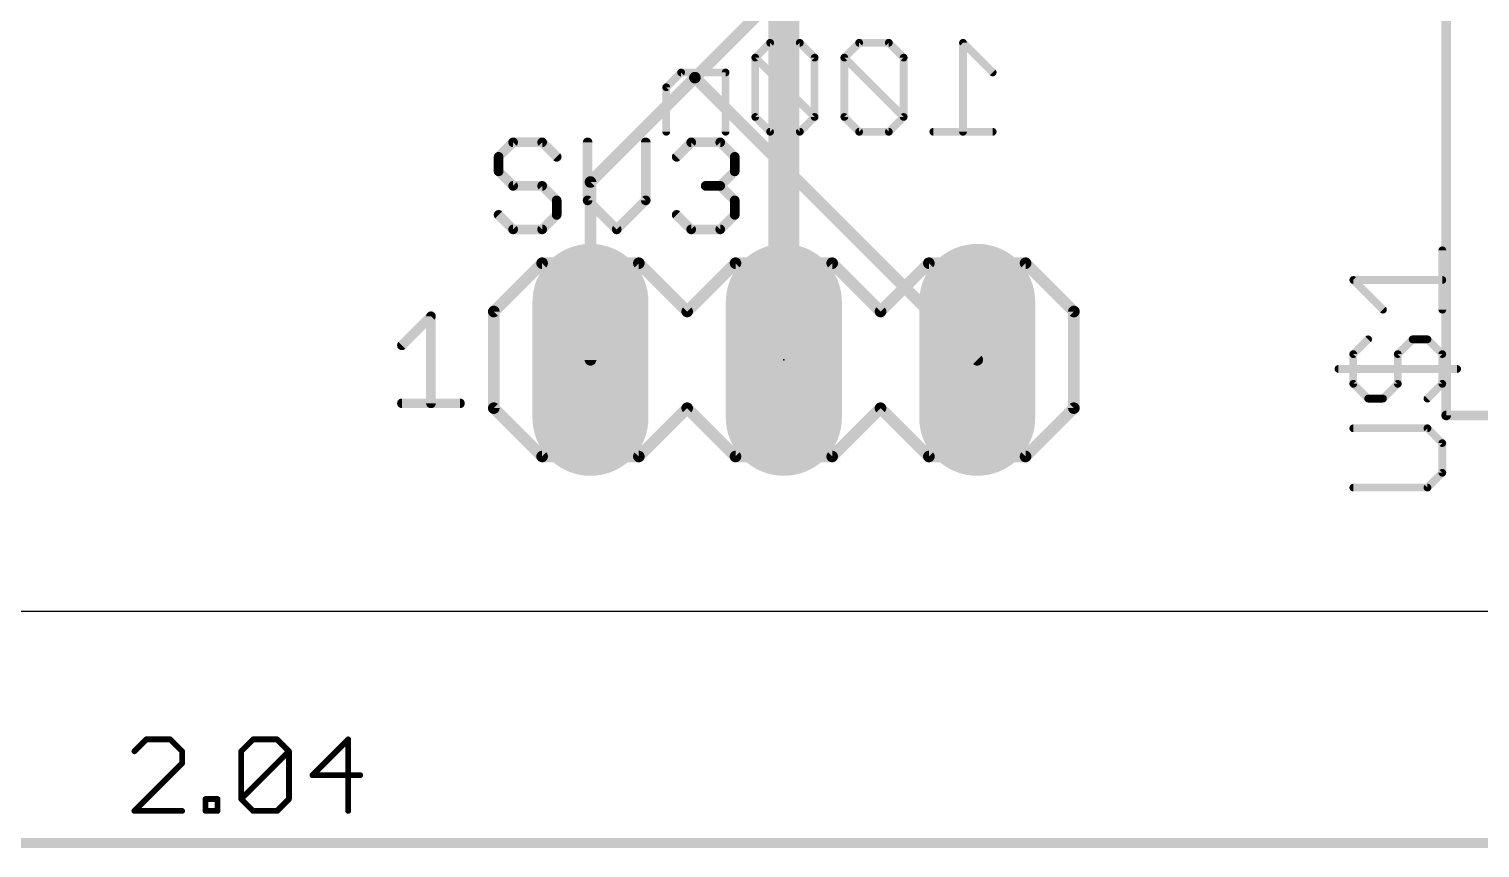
# Model space of a CAD drawing. Extents: x -1 to 57.9, y -5.8 to 55.6.
# Drawn here: x 23.11 to 42.16, y -3.88 to 6.89 of the extents above; entities that cross this region are included whole.
import ezdxf

# ---------------------------------------------------------------- set-up
doc = ezdxf.new("R2010")
doc.units = 0
for name, color, linetype in [('1', 22, 'CONTINUOUS'), ('16', 175, 'CONTINUOUS'), ('17', 82, 'CONTINUOUS'), ('20', 7, 'CONTINUOUS'), ('21', 253, 'CONTINUOUS'), ('23', 7, 'CONTINUOUS'), ('25', 253, 'CONTINUOUS'), ('28', 253, 'CONTINUOUS'), ('51', 253, 'CONTINUOUS')]:
    doc.layers.add(name, color=color, linetype=linetype)

# ---------------------------------------------------------------- blocks, each defined once
blk = doc.blocks.new('RECT')
blk.add_solid([(-0.5, -0.5), (0.5, -0.5), (-0.5, 0.5), (0.5, 0.5)])
blk = doc.blocks.new('LONGP100')
at = {"const_width": 1}
blk.add_lwpolyline([(-0.5, 0), (0.5, 0)], dxfattribs=at)
at = {"const_width": 0.5}
for points in [[(-0.5, 0.25, 1), (-0.5, -0.25)], [(0.5, -0.25, 1), (0.5, 0.25)]]:
    blk.add_lwpolyline(points, format="xyb", dxfattribs=at)

msp = doc.modelspace()

# ---------------------------------------------------------------- linework, layer by layer
at = {"layer": '1', "const_width": 0.4064}
msp.add_lwpolyline([(33.02, 2.54), (33.02, 10.2616)], dxfattribs=at)
at = {"layer": '1', "const_width": 0.2032}
msp.add_lwpolyline([(32.9184, 2.54, 1), (33.1216, 2.54)], format="xyb", dxfattribs=at)
at = {"layer": '16', "const_width": 0.1524}
for points in [[(33.528, 7.9248), (31.8516, 6.2484)], [(31.8516, 6.2484), (30.48, 4.8768)], [(31.8516, 6.2484), (35.56, 2.54)], [(30.48, 4.8768), (30.48, 2.54)]]:
    msp.add_lwpolyline(points, dxfattribs=at)
at = {"layer": '16', "const_width": 0.0762}
for points in [[(31.8785, 6.2753, 1), (31.8247, 6.2215)], [(31.8247, 6.2753, 1), (31.8785, 6.2215)], [(31.8785, 6.2215, 1), (31.8247, 6.2753)], [(30.5181, 4.8768, 1), (30.4419, 4.8768)], [(30.4531, 4.9037, 1), (30.5069, 4.8499)], [(30.4419, 2.54, 1), (30.5181, 2.54)], [(35.5331, 2.5131, 1), (35.5869, 2.5669)]]:
    msp.add_lwpolyline(points, format="xyb", dxfattribs=at)
at = {"layer": '20'}
msp.add_line((-1.016, -0.762), (52.502, -0.762), dxfattribs=at)
at = {"layer": '20', "const_width": 0.1016}
for points in [[(41.6692, 3.1996), (41.6692, 3.9792)], [(40.8896, 3.1996), (40.4998, 3.5894)], [(40.4998, 3.5894), (41.6692, 3.5894)], [(40.4998, 2.6149), (40.6947, 2.8098)], [(41.2794, 2.8098), (41.0845, 2.6149)], [(41.4743, 2.8098), (41.2794, 2.8098)], [(41.6692, 2.6149), (41.4743, 2.8098)], [(40.4998, 2.2251), (40.4998, 2.6149)], [(41.0845, 2.6149), (41.0845, 2.2251)], [(41.6692, 2.2251), (41.6692, 2.6149)], [(40.3049, 2.42), (41.8641, 2.42)], [(40.6947, 2.0302), (40.4998, 2.2251)], [(41.0845, 2.2251), (40.8896, 2.0302)], [(41.4743, 2.0302), (41.6692, 2.2251)], [(40.8896, 2.0302), (40.6947, 2.0302)], [(41.4743, 1.6404), (40.4998, 1.6404)], [(41.6692, 1.4455), (41.4743, 1.6404)], [(41.6692, 1.0557), (41.6692, 1.4455)], [(41.4743, 0.8608), (41.6692, 1.0557)], [(40.4998, 0.8608), (41.4743, 0.8608)]]:
    msp.add_lwpolyline(points, dxfattribs=at)
at = {"layer": '20', "const_width": 0.0508}
for points in [[(41.6946, 3.9792, 1), (41.6438, 3.9792)], [(40.5178, 3.6074, 1), (40.4818, 3.5714)], [(40.4998, 3.6148, 1), (40.4998, 3.564)], [(41.6692, 3.564, 1), (41.6692, 3.6148)], [(40.8716, 3.1816, 1), (40.9076, 3.2176)], [(41.6438, 3.1996, 1), (41.6946, 3.1996)], [(40.7127, 2.7918, 1), (40.6767, 2.8278)], [(41.2794, 2.8352, 1), (41.2794, 2.7844)], [(41.2974, 2.7918, 1), (41.2614, 2.8278)], [(41.4923, 2.8278, 1), (41.4563, 2.7918)], [(41.4743, 2.7844, 1), (41.4743, 2.8352)], [(40.4818, 2.6329, 1), (40.5178, 2.5969)], [(40.5252, 2.6149, 1), (40.4744, 2.6149)], [(41.0665, 2.6329, 1), (41.1025, 2.5969)], [(41.1099, 2.6149, 1), (41.0591, 2.6149)], [(41.6946, 2.6149, 1), (41.6438, 2.6149)], [(41.6512, 2.5969, 1), (41.6872, 2.6329)], [(40.3049, 2.4454, 1), (40.3049, 2.3946)], [(41.8641, 2.3946, 1), (41.8641, 2.4454)], [(40.5178, 2.2431, 1), (40.4818, 2.2071)], [(40.4744, 2.2251, 1), (40.5252, 2.2251)], [(41.0591, 2.2251, 1), (41.1099, 2.2251)], [(41.1025, 2.2071, 1), (41.0665, 2.2431)], [(41.6438, 2.2251, 1), (41.6946, 2.2251)], [(41.6872, 2.2071, 1), (41.6512, 2.2431)], [(40.6947, 2.0556, 1), (40.6947, 2.0048)], [(40.6767, 2.0122, 1), (40.7127, 2.0482)], [(40.8716, 2.0482, 1), (40.9076, 2.0122)], [(40.8896, 2.0048, 1), (40.8896, 2.0556)], [(41.4563, 2.0482, 1), (41.4923, 2.0122)], [(40.4998, 1.6658, 1), (40.4998, 1.615)], [(41.4923, 1.6584, 1), (41.4563, 1.6224)], [(41.4743, 1.615, 1), (41.4743, 1.6658)], [(41.6946, 1.4455, 1), (41.6438, 1.4455)], [(41.6512, 1.4275, 1), (41.6872, 1.4635)], [(41.6438, 1.0557, 1), (41.6946, 1.0557)], [(41.6872, 1.0377, 1), (41.6512, 1.0737)], [(40.4998, 0.8862, 1), (40.4998, 0.8354)], [(41.4563, 0.8788, 1), (41.4923, 0.8428)], [(41.4743, 0.8354, 1), (41.4743, 0.8862)]]:
    msp.add_lwpolyline(points, format="xyb", dxfattribs=at)
at = {"layer": '21'}
for points, const_width in [([(41.72, 1.81), (41.72, 10.81)], 0.127), ([(29.845, 3.81), (29.21, 3.175)], 0.1524), ([(29.845, 3.81), (31.115, 3.81)], 0.1524), ([(31.115, 3.81), (31.75, 3.175)], 0.1524), ([(31.75, 3.175), (32.385, 3.81)], 0.1524), ([(32.385, 3.81), (33.655, 3.81)], 0.1524), ([(33.655, 3.81), (34.29, 3.175)], 0.1524), ([(34.29, 3.175), (34.925, 3.81)], 0.1524), ([(34.925, 3.81), (36.195, 3.81)], 0.1524), ([(36.195, 3.81), (36.83, 3.175)], 0.1524), ([(29.21, 3.175), (29.21, 1.905)], 0.1524), ([(36.83, 3.175), (36.83, 1.905)], 0.1524), ([(28.0035, 2.7311), (28.3848, 3.1125)], 0.127), ([(28.3848, 3.1125), (28.3848, 1.9685)], 0.127), ([(28.0035, 1.9685), (28.7661, 1.9685)], 0.127), ([(29.21, 1.905), (29.845, 1.27)], 0.1524), ([(31.75, 1.905), (31.115, 1.27)], 0.1524), ([(32.385, 1.27), (31.75, 1.905)], 0.1524), ([(34.29, 1.905), (33.655, 1.27)], 0.1524), ([(34.925, 1.27), (34.29, 1.905)], 0.1524), ([(36.83, 1.905), (36.195, 1.27)], 0.1524), ([(49.72, 1.81), (41.72, 1.81)], 0.127), ([(31.115, 1.27), (29.845, 1.27)], 0.1524), ([(33.655, 1.27), (32.385, 1.27)], 0.1524), ([(36.195, 1.27), (34.925, 1.27)], 0.1524)]:
    msp.add_lwpolyline(points, dxfattribs=dict(at, const_width=const_width))
for points, const_width in [([(29.845, 3.8481, 1), (29.845, 3.7719)], 0.0762), ([(29.8719, 3.7831, 1), (29.8181, 3.8369)], 0.0762), ([(31.1419, 3.8369, 1), (31.0881, 3.7831)], 0.0762), ([(31.115, 3.7719, 1), (31.115, 3.8481)], 0.0762), ([(32.385, 3.8481, 1), (32.385, 3.7719)], 0.0762), ([(32.4119, 3.7831, 1), (32.3581, 3.8369)], 0.0762), ([(33.6819, 3.8369, 1), (33.6281, 3.7831)], 0.0762), ([(33.655, 3.7719, 1), (33.655, 3.8481)], 0.0762), ([(34.925, 3.8481, 1), (34.925, 3.7719)], 0.0762), ([(34.9519, 3.7831, 1), (34.8981, 3.8369)], 0.0762), ([(36.2219, 3.8369, 1), (36.1681, 3.7831)], 0.0762), ([(36.195, 3.7719, 1), (36.195, 3.8481)], 0.0762), ([(29.2481, 3.175, 1), (29.1719, 3.175)], 0.0762), ([(36.8681, 3.175, 1), (36.7919, 3.175)], 0.0762), ([(28.4166, 3.1125, 1), (28.3531, 3.1125)], 0.0635), ([(28.4073, 3.09, 1), (28.3624, 3.1349)], 0.0635), ([(29.1831, 3.2019, 1), (29.2369, 3.1481)], 0.0762), ([(31.7231, 3.2019, 1), (31.7769, 3.1481)], 0.0762), ([(31.7231, 3.1481, 1), (31.7769, 3.2019)], 0.0762), ([(34.2631, 3.2019, 1), (34.3169, 3.1481)], 0.0762), ([(34.2631, 3.1481, 1), (34.3169, 3.2019)], 0.0762), ([(36.8031, 3.1481, 1), (36.8569, 3.2019)], 0.0762), ([(27.981, 2.7536, 1), (28.026, 2.7087)], 0.0635), ([(28.0035, 2.0003, 1), (28.0035, 1.9368)], 0.0635), ([(28.3531, 1.9685, 1), (28.4166, 1.9685)], 0.0635), ([(28.7661, 1.9368, 1), (28.7661, 2.0003)], 0.0635), ([(29.1719, 1.905, 1), (29.2481, 1.905)], 0.0762), ([(29.2369, 1.9319, 1), (29.1831, 1.8781)], 0.0762), ([(31.7769, 1.9319, 1), (31.7231, 1.8781)], 0.0762), ([(31.7769, 1.8781, 1), (31.7231, 1.9319)], 0.0762), ([(34.3169, 1.9319, 1), (34.2631, 1.8781)], 0.0762), ([(34.3169, 1.8781, 1), (34.2631, 1.9319)], 0.0762), ([(36.7919, 1.905, 1), (36.8681, 1.905)], 0.0762), ([(36.8569, 1.8781, 1), (36.8031, 1.9319)], 0.0762), ([(41.6882, 1.81, 1), (41.7518, 1.81)], 0.0635), ([(41.72, 1.8417, 1), (41.72, 1.7783)], 0.0635), ([(29.845, 1.3081, 1), (29.845, 1.2319)], 0.0762), ([(29.8181, 1.2431, 1), (29.8719, 1.2969)], 0.0762), ([(31.0881, 1.2969, 1), (31.1419, 1.2431)], 0.0762), ([(31.115, 1.2319, 1), (31.115, 1.3081)], 0.0762), ([(32.385, 1.3081, 1), (32.385, 1.2319)], 0.0762), ([(32.3581, 1.2431, 1), (32.4119, 1.2969)], 0.0762), ([(33.6281, 1.2969, 1), (33.6819, 1.2431)], 0.0762), ([(33.655, 1.2319, 1), (33.655, 1.3081)], 0.0762), ([(34.925, 1.3081, 1), (34.925, 1.2319)], 0.0762), ([(34.8981, 1.2431, 1), (34.9519, 1.2969)], 0.0762), ([(36.1681, 1.2969, 1), (36.2219, 1.2431)], 0.0762), ([(36.195, 1.2319, 1), (36.195, 1.3081)], 0.0762)]:
    msp.add_lwpolyline(points, format="xyb", dxfattribs=dict(at, const_width=const_width))
at = {"layer": '23'}
msp.add_point((33.02, 2.54), dxfattribs=at)
at = {"layer": '25'}
for points, const_width in [([(29.4642, 5.3985), (29.2735, 5.2078)], 0.127), ([(29.8455, 5.3985), (29.4642, 5.3985)], 0.127), ([(30.0362, 5.2078), (29.8455, 5.3985)], 0.127), ([(30.4429, 5.3985), (30.4429, 4.6358)], 0.127), ([(31.2055, 4.6358), (31.2055, 5.3985)], 0.127), ([(31.6123, 5.2078), (31.803, 5.3985)], 0.127), ([(31.803, 5.3985), (32.1843, 5.3985)], 0.127), ([(32.1843, 5.3985), (32.3749, 5.2078)], 0.127), ([(29.2735, 5.2078), (29.2735, 5.0171)], 0.127), ([(32.3749, 5.2078), (32.3749, 5.0171)], 0.127), ([(29.2735, 5.0171), (29.4642, 4.8265)], 0.127), ([(32.3749, 5.0171), (32.1843, 4.8265)], 0.127), ([(29.4642, 4.8265), (29.8455, 4.8265)], 0.127), ([(29.8455, 4.8265), (30.0362, 4.6358)], 0.127), ([(32.1843, 4.8265), (31.9936, 4.8265)], 0.127), ([(32.1843, 4.8265), (32.3749, 4.6358)], 0.127), ([(30.0362, 4.6358), (30.0362, 4.4452)], 0.127), ([(30.4429, 4.6358), (30.8242, 4.2545)], 0.127), ([(30.8242, 4.2545), (31.2055, 4.6358)], 0.127), ([(32.3749, 4.6358), (32.3749, 4.4452)], 0.127), ([(29.4642, 4.2545), (29.2735, 4.4452)], 0.127), ([(30.0362, 4.4452), (29.8455, 4.2545)], 0.127), ([(31.803, 4.2545), (31.6123, 4.4452)], 0.127), ([(32.3749, 4.4452), (32.1843, 4.2545)], 0.127), ([(29.8455, 4.2545), (29.4642, 4.2545)], 0.127), ([(32.1843, 4.2545), (31.803, 4.2545)], 0.127), ([(24.6457, -2.4473), (24.4889, -2.6041)], 0.0762), ([(24.9592, -2.4473), (24.6457, -2.4473)], 0.0762), ([(25.116, -2.6041), (24.9592, -2.4473)], 0.0762), ([(25.8922, -2.6041), (26.0489, -2.4473)], 0.0762), ([(26.0489, -2.4473), (26.3625, -2.4473)], 0.0762), ([(26.3625, -2.4473), (26.5192, -2.6041)], 0.0762), ([(27.298, -2.4473), (26.8277, -2.9176)], 0.0762), ([(27.298, -3.3879), (27.298, -2.4473)], 0.0762), ([(25.116, -2.7608), (25.116, -2.6041)], 0.0762), ([(25.8922, -3.2311), (25.8922, -2.6041)], 0.0762), ([(25.8922, -3.2311), (26.5192, -2.6041)], 0.0762), ([(26.5192, -2.6041), (26.5192, -3.2311)], 0.0762), ([(24.4889, -3.3879), (25.116, -2.7608)], 0.0762), ([(26.8277, -2.9176), (27.4548, -2.9176)], 0.0762), ([(25.4244, -3.3879), (25.4244, -3.2311)], 0.0762), ([(25.4244, -3.2311), (25.5812, -3.2311)], 0.0762), ([(25.5812, -3.2311), (25.5812, -3.3879)], 0.0762), ([(26.0489, -3.3879), (25.8922, -3.2311)], 0.0762), ([(26.5192, -3.2311), (26.3625, -3.3879)], 0.0762), ([(25.116, -3.3879), (24.4889, -3.3879)], 0.0762), ([(25.5812, -3.3879), (25.4244, -3.3879)], 0.0762), ([(26.3625, -3.3879), (26.0489, -3.3879)], 0.0762), ([(0.065, -3.81), (51.675, -3.81)], 0.13)]:
    msp.add_lwpolyline(points, dxfattribs=dict(at, const_width=const_width))
for points, const_width in [([(29.4642, 5.4302, 1), (29.4642, 5.3667)], 0.0635), ([(29.4866, 5.376, 1), (29.4417, 5.4209)], 0.0635), ([(29.8679, 5.4209, 1), (29.823, 5.376)], 0.0635), ([(29.8455, 5.3667, 1), (29.8455, 5.4302)], 0.0635), ([(30.4746, 5.3985, 1), (30.4111, 5.3985)], 0.0635), ([(31.2373, 5.3985, 1), (31.1738, 5.3985)], 0.0635), ([(31.803, 5.4302, 1), (31.803, 5.3667)], 0.0635), ([(31.8254, 5.376, 1), (31.7805, 5.4209)], 0.0635), ([(32.2067, 5.4209, 1), (32.1618, 5.376)], 0.0635), ([(32.1843, 5.3667, 1), (32.1843, 5.4302)], 0.0635), ([(29.251, 5.2303, 1), (29.296, 5.1854)], 0.0635), ([(29.3053, 5.2078, 1), (29.2418, 5.2078)], 0.0635), ([(30.0137, 5.1854, 1), (30.0586, 5.2303)], 0.0635), ([(31.5898, 5.2303, 1), (31.6347, 5.1854)], 0.0635), ([(32.4067, 5.2078, 1), (32.3432, 5.2078)], 0.0635), ([(32.3525, 5.1854, 1), (32.3974, 5.2303)], 0.0635), ([(29.296, 5.0396, 1), (29.251, 4.9947)], 0.0635), ([(29.2418, 5.0171, 1), (29.3053, 5.0171)], 0.0635), ([(32.3432, 5.0171, 1), (32.4067, 5.0171)], 0.0635), ([(32.3974, 4.9947, 1), (32.3525, 5.0396)], 0.0635), ([(29.4642, 4.8582, 1), (29.4642, 4.7947)], 0.0635), ([(29.4417, 4.804, 1), (29.4866, 4.8489)], 0.0635), ([(29.8679, 4.8489, 1), (29.823, 4.804)], 0.0635), ([(29.8455, 4.7947, 1), (29.8455, 4.8582)], 0.0635), ([(31.9936, 4.8582, 1), (31.9936, 4.7947)], 0.0635), ([(32.2067, 4.8489, 1), (32.1618, 4.804)], 0.0635), ([(32.1618, 4.8489, 1), (32.2067, 4.804)], 0.0635), ([(32.1843, 4.7947, 1), (32.1843, 4.8582)], 0.0635), ([(30.0679, 4.6358, 1), (30.0044, 4.6358)], 0.0635), ([(30.0137, 4.6134, 1), (30.0586, 4.6583)], 0.0635), ([(30.4653, 4.6583, 1), (30.4204, 4.6134)], 0.0635), ([(30.4111, 4.6358, 1), (30.4746, 4.6358)], 0.0635), ([(31.1738, 4.6358, 1), (31.2373, 4.6358)], 0.0635), ([(31.228, 4.6134, 1), (31.1831, 4.6583)], 0.0635), ([(32.4067, 4.6358, 1), (32.3432, 4.6358)], 0.0635), ([(32.3525, 4.6134, 1), (32.3974, 4.6583)], 0.0635), ([(29.296, 4.4676, 1), (29.251, 4.4227)], 0.0635), ([(30.0044, 4.4452, 1), (30.0679, 4.4452)], 0.0635), ([(30.0586, 4.4227, 1), (30.0137, 4.4676)], 0.0635), ([(31.6347, 4.4676, 1), (31.5898, 4.4227)], 0.0635), ([(32.3432, 4.4452, 1), (32.4067, 4.4452)], 0.0635), ([(32.3974, 4.4227, 1), (32.3525, 4.4676)], 0.0635), ([(29.4642, 4.2862, 1), (29.4642, 4.2228)], 0.0635), ([(29.4417, 4.232, 1), (29.4866, 4.277)], 0.0635), ([(29.823, 4.277, 1), (29.8679, 4.232)], 0.0635), ([(29.8455, 4.2228, 1), (29.8455, 4.2862)], 0.0635), ([(30.8018, 4.277, 1), (30.8467, 4.232)], 0.0635), ([(30.8018, 4.232, 1), (30.8467, 4.277)], 0.0635), ([(31.803, 4.2862, 1), (31.803, 4.2228)], 0.0635), ([(31.7805, 4.232, 1), (31.8254, 4.277)], 0.0635), ([(32.1618, 4.277, 1), (32.2067, 4.232)], 0.0635), ([(32.1843, 4.2228, 1), (32.1843, 4.2862)], 0.0635), ([(24.6457, -2.4282, 1), (24.6457, -2.4663)], 0.0381), ([(24.6591, -2.4608, 1), (24.6322, -2.4338)], 0.0381), ([(24.9727, -2.4338, 1), (24.9457, -2.4608)], 0.0381), ([(24.9592, -2.4663, 1), (24.9592, -2.4282)], 0.0381), ([(26.0489, -2.4282, 1), (26.0489, -2.4663)], 0.0381), ([(26.0624, -2.4608, 1), (26.0355, -2.4338)], 0.0381), ([(26.3759, -2.4338, 1), (26.349, -2.4608)], 0.0381), ([(26.3625, -2.4663, 1), (26.3625, -2.4282)], 0.0381), ([(27.317, -2.4473, 1), (27.2789, -2.4473)], 0.0381), ([(27.3115, -2.4608, 1), (27.2845, -2.4338)], 0.0381), ([(24.4754, -2.5906, 1), (24.5024, -2.6175)], 0.0381), ([(25.135, -2.6041, 1), (25.0969, -2.6041)], 0.0381), ([(25.1025, -2.6175, 1), (25.1294, -2.5906)], 0.0381), ([(25.9112, -2.6041, 1), (25.8731, -2.6041)], 0.0381), ([(25.8787, -2.5906, 1), (25.9056, -2.6175)], 0.0381), ([(26.5383, -2.6041, 1), (26.5002, -2.6041)], 0.0381), ([(26.5327, -2.6175, 1), (26.5058, -2.5906)], 0.0381), ([(26.5058, -2.6175, 1), (26.5327, -2.5906)], 0.0381), ([(25.0969, -2.7608, 1), (25.135, -2.7608)], 0.0381), ([(25.1294, -2.7743, 1), (25.1025, -2.7474)], 0.0381), ([(26.8277, -2.8986, 1), (26.8277, -2.9367)], 0.0381), ([(26.8142, -2.9041, 1), (26.8412, -2.9311)], 0.0381), ([(27.4548, -2.9367, 1), (27.4548, -2.8986)], 0.0381), ([(25.4244, -3.2121, 1), (25.4244, -3.2502)], 0.0381), ([(25.4435, -3.2311, 1), (25.4054, -3.2311)], 0.0381), ([(25.6002, -3.2311, 1), (25.5621, -3.2311)], 0.0381), ([(25.5812, -3.2502, 1), (25.5812, -3.2121)], 0.0381), ([(25.9056, -3.2177, 1), (25.8787, -3.2446)], 0.0381), ([(25.8787, -3.2177, 1), (25.9056, -3.2446)], 0.0381), ([(25.8731, -3.2311, 1), (25.9112, -3.2311)], 0.0381), ([(26.5002, -3.2311, 1), (26.5383, -3.2311)], 0.0381), ([(26.5327, -3.2446, 1), (26.5058, -3.2177)], 0.0381), ([(24.4889, -3.3689, 1), (24.4889, -3.407)], 0.0381), ([(24.4754, -3.3744, 1), (24.5024, -3.4014)], 0.0381), ([(25.116, -3.407, 1), (25.116, -3.3689)], 0.0381), ([(25.4244, -3.3689, 1), (25.4244, -3.407)], 0.0381), ([(25.4054, -3.3879, 1), (25.4435, -3.3879)], 0.0381), ([(25.5621, -3.3879, 1), (25.6002, -3.3879)], 0.0381), ([(25.5812, -3.407, 1), (25.5812, -3.3689)], 0.0381), ([(26.0489, -3.3689, 1), (26.0489, -3.407)], 0.0381), ([(26.0355, -3.4014, 1), (26.0624, -3.3744)], 0.0381), ([(26.349, -3.3744, 1), (26.3759, -3.4014)], 0.0381), ([(26.3625, -3.407, 1), (26.3625, -3.3689)], 0.0381), ([(27.2789, -3.3879, 1), (27.317, -3.3879)], 0.0381)]:
    msp.add_lwpolyline(points, format="xyb", dxfattribs=dict(at, const_width=const_width))
at = {"layer": '28', "const_width": 0.1016}
for points in [[(32.8397, 6.7066), (32.6448, 6.5117)], [(33.2295, 6.7066), (32.8397, 6.7066)], [(33.4244, 6.5117), (33.2295, 6.7066)], [(34.0091, 6.7066), (33.8142, 6.5117)], [(34.3989, 6.7066), (34.0091, 6.7066)], [(34.5938, 6.5117), (34.3989, 6.7066)], [(35.7632, 6.3168), (35.3734, 6.7066)], [(35.3734, 6.7066), (35.3734, 5.5372)], [(32.6448, 6.5117), (32.6448, 5.7321)], [(33.4244, 5.7321), (32.6448, 6.5117)], [(33.4244, 5.7321), (33.4244, 6.5117)], [(33.8142, 6.5117), (33.8142, 5.7321)], [(34.5938, 5.7321), (33.8142, 6.5117)], [(34.5938, 5.7321), (34.5938, 6.5117)], [(31.6703, 6.3168), (31.4754, 6.1219)], [(32.255, 6.3168), (31.6703, 6.3168)], [(32.255, 5.5372), (32.255, 6.3168)], [(31.4754, 6.1219), (31.4754, 5.5372)], [(32.6448, 5.7321), (32.8397, 5.5372)], [(33.2295, 5.5372), (33.4244, 5.7321)], [(33.8142, 5.7321), (34.0091, 5.5372)], [(34.3989, 5.5372), (34.5938, 5.7321)], [(32.8397, 5.5372), (33.2295, 5.5372)], [(34.0091, 5.5372), (34.3989, 5.5372)], [(35.7632, 5.5372), (34.9836, 5.5372)]]:
    msp.add_lwpolyline(points, dxfattribs=at)
at = {"layer": '28', "const_width": 0.0508}
for points in [[(32.8397, 6.732, 1), (32.8397, 6.6812)], [(32.8577, 6.6886, 1), (32.8217, 6.7246)], [(33.2475, 6.7246, 1), (33.2115, 6.6886)], [(33.2295, 6.6812, 1), (33.2295, 6.732)], [(34.0091, 6.732, 1), (34.0091, 6.6812)], [(34.0271, 6.6886, 1), (33.9911, 6.7246)], [(34.4169, 6.7246, 1), (34.3809, 6.6886)], [(34.3989, 6.6812, 1), (34.3989, 6.732)], [(35.3914, 6.7246, 1), (35.3554, 6.6886)], [(35.3988, 6.7066, 1), (35.348, 6.7066)], [(32.6628, 6.5297, 1), (32.6268, 6.4937)], [(32.6268, 6.5297, 1), (32.6628, 6.4937)], [(32.6702, 6.5117, 1), (32.6194, 6.5117)], [(33.4498, 6.5117, 1), (33.399, 6.5117)], [(33.4064, 6.4937, 1), (33.4424, 6.5297)], [(33.8322, 6.5297, 1), (33.7962, 6.4937)], [(33.7962, 6.5297, 1), (33.8322, 6.4937)], [(33.8396, 6.5117, 1), (33.7888, 6.5117)], [(34.6192, 6.5117, 1), (34.5684, 6.5117)], [(34.5758, 6.4937, 1), (34.6118, 6.5297)], [(31.6703, 6.3422, 1), (31.6703, 6.2914)], [(31.6883, 6.2988, 1), (31.6524, 6.3348)], [(32.2804, 6.3168, 1), (32.2296, 6.3168)], [(32.255, 6.2914, 1), (32.255, 6.3422)], [(35.7452, 6.2988, 1), (35.7812, 6.3348)], [(31.5008, 6.1219, 1), (31.45, 6.1219)], [(31.4575, 6.1399, 1), (31.4934, 6.1039)], [(32.6628, 5.7501, 1), (32.6268, 5.7141)], [(32.6194, 5.7321, 1), (32.6702, 5.7321)], [(33.399, 5.7321, 1), (33.4498, 5.7321)], [(33.4424, 5.7141, 1), (33.4064, 5.7501)], [(33.4064, 5.7141, 1), (33.4424, 5.7501)], [(33.8322, 5.7501, 1), (33.7962, 5.7141)], [(33.7888, 5.7321, 1), (33.8396, 5.7321)], [(34.5684, 5.7321, 1), (34.6192, 5.7321)], [(34.6118, 5.7141, 1), (34.5758, 5.7501)], [(34.5758, 5.7141, 1), (34.6118, 5.7501)], [(31.45, 5.5372, 1), (31.5008, 5.5372)], [(32.2296, 5.5372, 1), (32.2804, 5.5372)], [(32.8397, 5.5626, 1), (32.8397, 5.5118)], [(32.8217, 5.5192, 1), (32.8577, 5.5552)], [(33.2115, 5.5552, 1), (33.2475, 5.5192)], [(33.2295, 5.5118, 1), (33.2295, 5.5626)], [(34.0091, 5.5626, 1), (34.0091, 5.5118)], [(33.9911, 5.5192, 1), (34.0271, 5.5552)], [(34.3809, 5.5552, 1), (34.4169, 5.5192)], [(34.3989, 5.5118, 1), (34.3989, 5.5626)], [(34.9836, 5.5626, 1), (34.9836, 5.5118)], [(35.348, 5.5372, 1), (35.3988, 5.5372)], [(35.7632, 5.5118, 1), (35.7632, 5.5626)]]:
    msp.add_lwpolyline(points, format="xyb", dxfattribs=at)

# ---------------------------------------------------------------- block references
at = {"layer": '17', "xscale": 1.524, "yscale": 1.524, "rotation": 90}
for p in [(30.48, 2.54), (30.48, 2.54), (33.02, 2.54), (33.02, 2.54), (35.56, 2.54), (35.56, 2.54)]:
    msp.add_blockref('LONGP100', p, dxfattribs=at)
at = {"layer": '51', "xscale": 0.508, "yscale": 0.508}
for p in [(30.48, 2.54), (33.02, 2.54), (35.56, 2.54)]:
    msp.add_blockref('RECT', p, dxfattribs=at)

doc.saveas('drawing.dxf')
